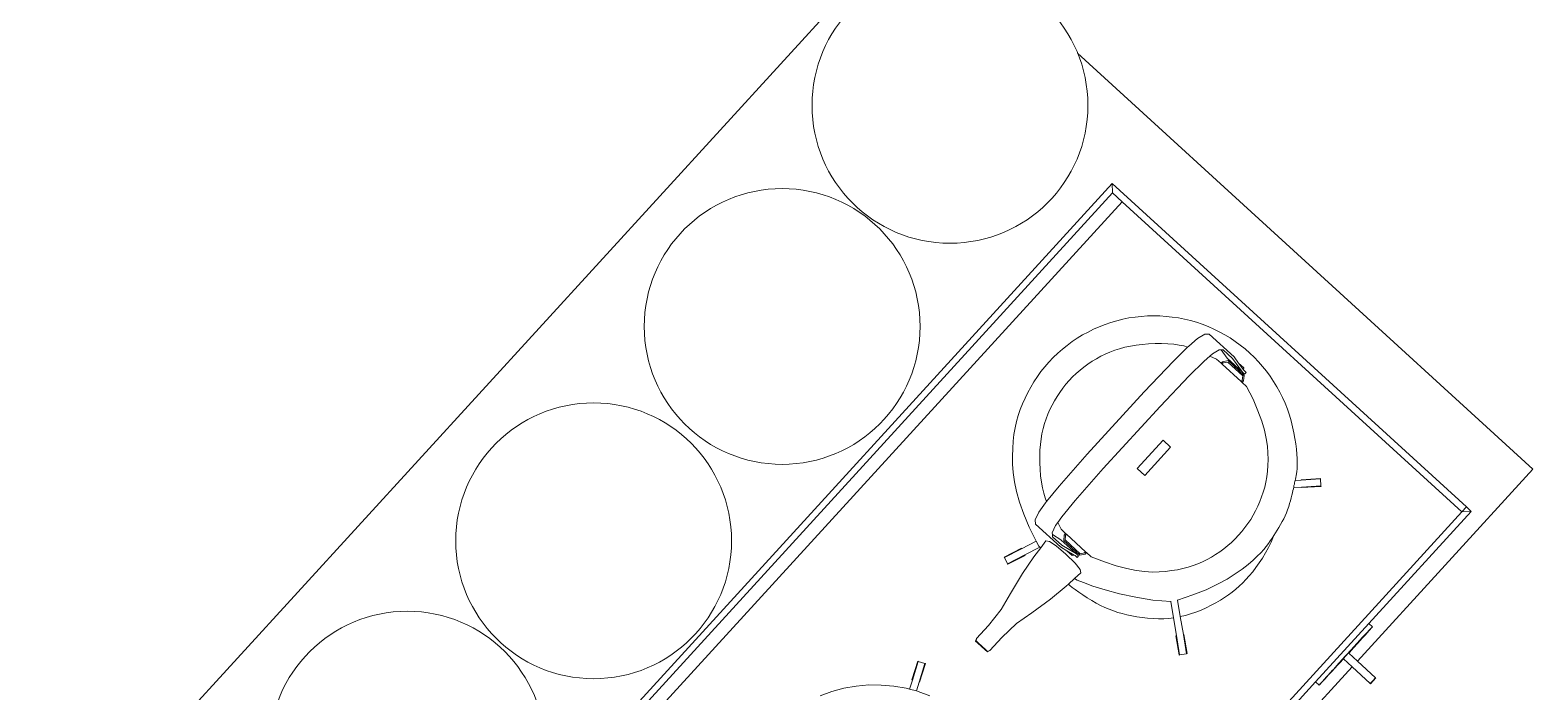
# Model space of a CAD drawing. Header units: metres. Extents: x 750 to 3116, y -341 to 1465.
# Drawn here: x 1588.773 to 1590.042, y 29.228 to 29.787 of the extents above; entities that cross this region are included whole.
import ezdxf

# ---------------------------------------------------------------- set-up
doc = ezdxf.new("R2010")
doc.units = ezdxf.units.M
doc.layers.add('Furniture', color=44, linetype='Continuous', lineweight=5)

# ---------------------------------------------------------------- blocks, each defined once
blk = doc.blocks.new('tea counter')
at = {"layer": 'Furniture'}
for p, q in [((11493480.7043, 4446056.6535), (11493480.7043, 4446056.6537)), ((11493480.7077, 4446056.6537), (11493480.7043, 4446056.6537)), ((11493480.7043, 4446056.6535), (11493480.7077, 4446056.6535)), ((11493480.7043, 4446056.6535), (11493480.7043, 4446056.6327)), ((11493480.711, 4446056.6537), (11493480.7077, 4446056.6537)), ((11493480.7077, 4446056.6535), (11493480.711, 4446056.6535)), ((11493480.711, 4446056.6537), (11493480.711, 4446056.6535)), ((11493480.711, 4446056.6535), (11493480.711, 4446056.6327)), ((11493480.4845, 4446056.1116), (11493480.4845, 4446056.6327)), ((11493480.7043, 4446056.6327), (11493480.4845, 4446056.6327)), ((11493480.6755, 4446056.6226), (11493480.6744, 4446056.6225)), ((11493480.6744, 4446056.6184), (11493480.6744, 4446056.6225)), ((11493480.6744, 4446056.6225), (11493480.6755, 4446056.6225)), ((11493480.6776, 4446056.6226), (11493480.6755, 4446056.6226)), ((11493480.6755, 4446056.6225), (11493480.6776, 4446056.6225)), ((11493480.6776, 4446056.6226), (11493480.6766, 4446056.6225)), ((11493480.6766, 4446056.6225), (11493480.6776, 4446056.6225)), ((11493480.6788, 4446056.6226), (11493480.6776, 4446056.6226)), ((11493480.6776, 4446056.6225), (11493480.6788, 4446056.6224)), ((11493480.6808, 4446056.6226), (11493480.6788, 4446056.6226)), ((11493480.6788, 4446056.6224), (11493480.6808, 4446056.6224)), ((11493480.6841, 4446056.6227), (11493480.6808, 4446056.6226)), ((11493480.6808, 4446056.6224), (11493480.6841, 4446056.6224)), ((11493480.6857, 4446056.6226), (11493480.6841, 4446056.6227)), ((11493480.6841, 4446056.6224), (11493480.6857, 4446056.6224)), ((11493480.691, 4446056.6227), (11493480.6857, 4446056.6226)), ((11493480.6857, 4446056.6224), (11493480.691, 4446056.6223)), ((11493480.6899, 4446056.6225), (11493480.6905, 4446056.6225)), ((11493480.6905, 4446056.6225), (11493480.6899, 4446056.6225)), ((11493480.6905, 4446056.6225), (11493480.6923, 4446056.6226)), ((11493480.6923, 4446056.6225), (11493480.6905, 4446056.6225)), ((11493480.6921, 4446056.6227), (11493480.691, 4446056.6227)), ((11493480.691, 4446056.6223), (11493480.6921, 4446056.6224)), ((11493480.6991, 4446056.6227), (11493480.6921, 4446056.6227)), ((11493480.6921, 4446056.6224), (11493480.6991, 4446056.6223)), ((11493480.6923, 4446056.6226), (11493480.6951, 4446056.6226)), ((11493480.6951, 4446056.6224), (11493480.6923, 4446056.6225)), ((11493480.6951, 4446056.6226), (11493480.6988, 4446056.6226)), ((11493480.6988, 4446056.6224), (11493480.6951, 4446056.6224)), ((11493480.6988, 4446056.6226), (11493480.7031, 4446056.6226)), ((11493480.7031, 4446056.6224), (11493480.6988, 4446056.6224)), ((11493480.6996, 4446056.6227), (11493480.6991, 4446056.6227)), ((11493480.6991, 4446056.6223), (11493480.6996, 4446056.6223)), ((11493480.7043, 4446056.6227), (11493480.6996, 4446056.6227)), ((11493480.6996, 4446056.6223), (11493480.7077, 4446056.6223)), ((11493480.7031, 4446056.6226), (11493480.7043, 4446056.6226)), ((11493480.7043, 4446056.6224), (11493480.7031, 4446056.6224)), ((11493480.7043, 4446056.6327), (11493480.7043, 4446056.6227)), ((11493480.7043, 4446056.6227), (11493480.7043, 4446056.6226)), ((11493480.7043, 4446056.6226), (11493480.7043, 4446056.6224)), ((11493480.7077, 4446056.6224), (11493480.7043, 4446056.6224)), ((11493480.711, 4446056.6224), (11493480.7077, 4446056.6224)), ((11493480.7077, 4446056.6223), (11493480.7157, 4446056.6223)), ((11493480.8853, 4446056.6327), (11493480.711, 4446056.6327)), ((11493480.711, 4446056.6327), (11493480.711, 4446056.6227)), ((11493480.7157, 4446056.6227), (11493480.711, 4446056.6227)), ((11493480.711, 4446056.6227), (11493480.711, 4446056.6226)), ((11493480.711, 4446056.6226), (11493480.7123, 4446056.6226)), ((11493480.711, 4446056.6226), (11493480.711, 4446056.6224)), ((11493480.7123, 4446056.6224), (11493480.711, 4446056.6224)), ((11493480.7123, 4446056.6226), (11493480.7166, 4446056.6226)), ((11493480.7166, 4446056.6224), (11493480.7123, 4446056.6224)), ((11493480.7163, 4446056.6227), (11493480.7157, 4446056.6227)), ((11493480.7157, 4446056.6223), (11493480.7163, 4446056.6223)), ((11493480.7232, 4446056.6227), (11493480.7163, 4446056.6227)), ((11493480.7163, 4446056.6223), (11493480.7232, 4446056.6224)), ((11493480.7166, 4446056.6226), (11493480.7202, 4446056.6226)), ((11493480.7202, 4446056.6224), (11493480.7166, 4446056.6224)), ((11493480.7202, 4446056.6226), (11493480.7231, 4446056.6226)), ((11493480.7231, 4446056.6225), (11493480.7202, 4446056.6224)), ((11493480.7231, 4446056.6226), (11493480.7248, 4446056.6225)), ((11493480.7248, 4446056.6225), (11493480.7231, 4446056.6225)), ((11493480.7243, 4446056.6227), (11493480.7232, 4446056.6227)), ((11493480.7232, 4446056.6224), (11493480.7243, 4446056.6223)), ((11493480.7297, 4446056.6226), (11493480.7243, 4446056.6227)), ((11493480.7243, 4446056.6223), (11493480.7297, 4446056.6224)), ((11493480.7248, 4446056.6225), (11493480.7254, 4446056.6225)), ((11493480.7254, 4446056.6225), (11493480.7248, 4446056.6225)), ((11493480.7312, 4446056.6227), (11493480.7297, 4446056.6226)), ((11493480.7297, 4446056.6224), (11493480.7312, 4446056.6224)), ((11493480.7346, 4446056.6226), (11493480.7312, 4446056.6227)), ((11493480.7312, 4446056.6224), (11493480.7346, 4446056.6224)), ((11493480.7365, 4446056.6226), (11493480.7346, 4446056.6226)), ((11493480.7346, 4446056.6224), (11493480.7365, 4446056.6224)), ((11493480.7377, 4446056.6226), (11493480.7365, 4446056.6226)), ((11493480.7365, 4446056.6224), (11493480.7377, 4446056.6225)), ((11493480.7388, 4446056.6225), (11493480.7377, 4446056.6226)), ((11493480.7398, 4446056.6226), (11493480.7377, 4446056.6226)), ((11493480.7377, 4446056.6225), (11493480.7388, 4446056.6225)), ((11493480.7377, 4446056.6225), (11493480.7398, 4446056.6225)), ((11493480.741, 4446056.6225), (11493480.7398, 4446056.6226)), ((11493480.7398, 4446056.6225), (11493480.741, 4446056.6225)), ((11493480.741, 4446056.6184), (11493480.741, 4446056.6225)), ((11493480.5461, 4446056.6128), (11493480.5461, 4446056.6184)), ((11493480.5517, 4446056.6128), (11493480.5461, 4446056.6184)), ((11493480.6744, 4446056.6184), (11493480.5461, 4446056.6184)), ((11493480.5461, 4446056.6128), (11493480.5461, 4446056.2077)), ((11493480.5517, 4446056.6128), (11493480.5461, 4446056.6128)), ((11493480.5517, 4446056.6128), (11493480.902, 4446056.6128)), ((11493480.5517, 4446056.2243), (11493480.5517, 4446056.6128)), ((11493480.741, 4446056.6184), (11493480.6744, 4446056.6184)), ((11493480.8973, 4446056.6184), (11493480.741, 4446056.6184)), ((11493480.7866, 4446056.5093), (11493480.7967, 4446056.5222)), ((11493480.7869, 4446056.509), (11493480.7971, 4446056.5219)), ((11493480.7971, 4446056.5219), (11493480.7967, 4446056.5222)), ((11493480.7971, 4446056.5219), (11493480.8017, 4446056.5182)), ((11493480.6117, 4446056.5059), (11493480.6158, 4446056.5101)), ((11493480.6158, 4446056.5101), (11493480.6161, 4446056.5105)), ((11493480.6158, 4446056.5101), (11493480.6161, 4446056.5104)), ((11493480.6158, 4446056.5101), (11493480.6276, 4446056.4987)), ((11493480.6161, 4446056.5105), (11493480.6161, 4446056.5104)), ((11493480.6161, 4446056.5104), (11493480.6279, 4446056.499)), ((11493480.7774, 4446056.4968), (11493480.7869, 4446056.509)), ((11493480.7869, 4446056.509), (11493480.7866, 4446056.5093)), ((11493480.8017, 4446056.5182), (11493480.7915, 4446056.5053)), ((11493480.802, 4446056.5179), (11493480.7919, 4446056.505)), ((11493480.8017, 4446056.5182), (11493480.802, 4446056.5179)), ((11493480.8021, 4446056.518), (11493480.8017, 4446056.5182)), ((11493480.8021, 4446056.518), (11493480.802, 4446056.5179)), ((11493480.6117, 4446056.5059), (11493480.6114, 4446056.5056)), ((11493480.6232, 4446056.4942), (11493480.6114, 4446056.5056)), ((11493480.6235, 4446056.4945), (11493480.6117, 4446056.5059)), ((11493480.6235, 4446056.4945), (11493480.6232, 4446056.4942)), ((11493480.6271, 4446056.4909), (11493480.6235, 4446056.4945)), ((11493480.6276, 4446056.4987), (11493480.6279, 4446056.499)), ((11493480.6276, 4446056.4987), (11493480.6324, 4446056.494)), ((11493480.7774, 4446056.4968), (11493480.7687, 4446056.4858)), ((11493480.782, 4446056.4933), (11493480.7735, 4446056.4824)), ((11493480.7915, 4446056.5053), (11493480.782, 4446056.4933)), ((11493480.7915, 4446056.5053), (11493480.7919, 4446056.505)), ((11493480.7685, 4446056.4856), (11493480.7687, 4446056.4858)), ((11493480.7735, 4446056.4824), (11493480.7733, 4446056.4821)), ((11493480.5962, 4446056.402), (11493480.5962, 4446056.4071)), ((11493480.7909, 4446056.4071), (11493480.7909, 4446056.402)), ((11493480.8051, 4446056.4075), (11493480.8041, 4446056.4008)), ((11493480.8068, 4446056.4099), (11493480.8051, 4446056.4075)), ((11493480.8141, 4446056.4092), (11493480.8068, 4446056.4099)), ((11493480.8209, 4446056.4086), (11493480.8141, 4446056.4092)), ((11493480.8236, 4446056.4084), (11493480.8209, 4446056.4086)), ((11493480.8405, 4446056.406), (11493480.8236, 4446056.4084)), ((11493480.8405, 4446056.406), (11493480.8598, 4446056.4022)), ((11493480.5875, 4446056.3956), (11493480.5861, 4446056.3946)), ((11493480.5861, 4446056.3887), (11493480.5875, 4446056.3956)), ((11493480.5861, 4446056.3946), (11493480.5861, 4446056.3887)), ((11493480.5896, 4446056.3965), (11493480.5867, 4446056.3824)), ((11493480.5875, 4446056.3956), (11493480.5877, 4446056.3965)), ((11493480.5877, 4446056.3988), (11493480.5896, 4446056.3988)), ((11493480.5877, 4446056.3988), (11493480.5877, 4446056.3965)), ((11493480.5896, 4446056.3988), (11493480.5896, 4446056.3965)), ((11493480.5896, 4446056.3787), (11493480.5896, 4446056.3965)), ((11493480.5944, 4446056.402), (11493480.5906, 4446056.3992)), ((11493480.5906, 4446056.3992), (11493480.5906, 4446056.3808)), ((11493480.5917, 4446056.3986), (11493480.5948, 4446056.4009)), ((11493480.5917, 4446056.3814), (11493480.5917, 4446056.3986)), ((11493480.5962, 4446056.402), (11493480.5944, 4446056.402)), ((11493480.5948, 4446056.4009), (11493480.5962, 4446056.4009)), ((11493480.5962, 4446056.4009), (11493480.5962, 4446056.402)), ((11493480.5962, 4446056.3791), (11493480.5962, 4446056.4009)), ((11493480.6773, 4446056.3943), (11493480.6773, 4446056.3856)), ((11493480.6773, 4446056.3943), (11493480.7097, 4446056.3943)), ((11493480.7097, 4446056.3943), (11493480.7097, 4446056.3856)), ((11493480.7909, 4446056.402), (11493480.7927, 4446056.402)), ((11493480.7909, 4446056.402), (11493480.7909, 4446056.4009)), ((11493480.7923, 4446056.4009), (11493480.7909, 4446056.4009)), ((11493480.7909, 4446056.4009), (11493480.7909, 4446056.3791)), ((11493480.7953, 4446056.3986), (11493480.7923, 4446056.4009)), ((11493480.7964, 4446056.3992), (11493480.7927, 4446056.402)), ((11493480.7953, 4446056.3814), (11493480.7953, 4446056.3986)), ((11493480.7964, 4446056.3808), (11493480.7964, 4446056.3992)), ((11493480.7993, 4446056.3988), (11493480.7975, 4446056.3988)), ((11493480.7975, 4446056.3988), (11493480.7975, 4446056.3965)), ((11493480.8004, 4446056.3824), (11493480.7975, 4446056.3965)), ((11493480.7975, 4446056.3787), (11493480.7975, 4446056.3965)), ((11493480.7993, 4446056.3988), (11493480.7993, 4446056.3965)), ((11493480.7993, 4446056.3965), (11493480.7995, 4446056.3956)), ((11493480.7995, 4446056.3956), (11493480.801, 4446056.3946)), ((11493480.7995, 4446056.3956), (11493480.801, 4446056.3887)), ((11493480.801, 4446056.3887), (11493480.801, 4446056.3946)), ((11493480.8041, 4446056.4008), (11493480.8038, 4446056.39)), ((11493480.8598, 4446056.4022), (11493480.8752, 4446056.3987)), ((11493480.8922, 4446056.3976), (11493480.8752, 4446056.3987)), ((11493480.9072, 4446056.3975), (11493480.8922, 4446056.3976)), ((11493480.9072, 4446056.3975), (11493480.9093, 4446056.3968)), ((11493480.909, 4446056.3966), (11493480.9072, 4446056.3975)), ((11493480.9089, 4446056.3941), (11493480.909, 4446056.3966)), ((11493480.9089, 4446056.39), (11493480.9089, 4446056.3941)), ((11493480.9091, 4446056.3957), (11493480.909, 4446056.3966)), ((11493480.9091, 4446056.3955), (11493480.9091, 4446056.3957)), ((11493480.9091, 4446056.3955), (11493480.9091, 4446056.3957)), ((11493480.9091, 4446056.3957), (11493480.9091, 4446056.3957)), ((11493480.9091, 4446056.3955), (11493480.9091, 4446056.3955)), ((11493480.9091, 4446056.3955), (11493480.9091, 4446056.3952)), ((11493480.9091, 4446056.3952), (11493480.9091, 4446056.3949)), ((11493480.9091, 4446056.3949), (11493480.9092, 4446056.3933)), ((11493480.9092, 4446056.3933), (11493480.9092, 4446056.39)), ((11493480.9093, 4446056.3968), (11493480.9094, 4446056.3943)), ((11493480.9094, 4446056.3943), (11493480.9094, 4446056.39)), ((11493480.5848, 4446056.3824), (11493480.5861, 4446056.3887)), ((11493480.5848, 4446056.3539), (11493480.5848, 4446056.3824)), ((11493480.5867, 4446056.3717), (11493480.5867, 4446056.3824)), ((11493480.5906, 4446056.3808), (11493480.5944, 4446056.378)), ((11493480.5948, 4446056.3791), (11493480.5917, 4446056.3814)), ((11493480.5962, 4446056.3791), (11493480.5948, 4446056.3791)), ((11493480.5962, 4446056.378), (11493480.5962, 4446056.3791)), ((11493480.6773, 4446056.3856), (11493480.7097, 4446056.3856)), ((11493480.7909, 4446056.3791), (11493480.7923, 4446056.3791)), ((11493480.7909, 4446056.3791), (11493480.7909, 4446056.378)), ((11493480.7953, 4446056.3814), (11493480.7923, 4446056.3791)), ((11493480.7964, 4446056.3808), (11493480.7927, 4446056.378)), ((11493480.8004, 4446056.3717), (11493480.8004, 4446056.3824)), ((11493480.801, 4446056.3887), (11493480.801, 4446056.3887)), ((11493480.801, 4446056.3887), (11493480.8023, 4446056.3824)), ((11493480.8023, 4446056.3824), (11493480.8023, 4446056.3539)), ((11493480.8038, 4446056.39), (11493480.8041, 4446056.3791)), ((11493480.8041, 4446056.3791), (11493480.8051, 4446056.3725)), ((11493480.8752, 4446056.3812), (11493480.8598, 4446056.3778)), ((11493480.8922, 4446056.3824), (11493480.8752, 4446056.3812)), ((11493480.9072, 4446056.3824), (11493480.8922, 4446056.3824)), ((11493480.9072, 4446056.3824), (11493480.909, 4446056.3834)), ((11493480.9093, 4446056.3832), (11493480.9072, 4446056.3824)), ((11493480.9089, 4446056.3859), (11493480.9089, 4446056.39)), ((11493480.909, 4446056.3834), (11493480.9089, 4446056.3859)), ((11493480.9091, 4446056.3843), (11493480.909, 4446056.3834)), ((11493480.9092, 4446056.3866), (11493480.9091, 4446056.385)), ((11493480.9092, 4446056.3843), (11493480.9091, 4446056.385)), ((11493480.9091, 4446056.385), (11493480.9091, 4446056.3844)), ((11493480.9091, 4446056.3844), (11493480.9091, 4446056.3843)), ((11493480.9091, 4446056.3843), (11493480.9092, 4446056.3843)), ((11493480.9092, 4446056.39), (11493480.9092, 4446056.3866)), ((11493480.9094, 4446056.3857), (11493480.9093, 4446056.3832)), ((11493480.9094, 4446056.39), (11493480.9094, 4446056.3857)), ((11493480.9735, 4446056.3761), (11493480.9694, 4446056.3859)), ((11493480.5867, 4446056.3717), (11493480.5878, 4446056.3704)), ((11493480.5878, 4446056.3704), (11493480.5896, 4446056.3787)), ((11493480.5878, 4446056.3704), (11493480.5889, 4446056.3692)), ((11493480.5889, 4446056.3692), (11493480.5953, 4446056.3672)), ((11493480.5962, 4446056.378), (11493480.5944, 4446056.378)), ((11493480.5953, 4446056.3672), (11493480.5983, 4446056.3669)), ((11493480.5962, 4446056.3728), (11493480.5962, 4446056.378)), ((11493480.5983, 4446056.3669), (11493480.5962, 4446056.3728)), ((11493480.5983, 4446056.3669), (11493480.6045, 4446056.3661)), ((11493480.7826, 4446056.3661), (11493480.7887, 4446056.3669)), ((11493480.7909, 4446056.3728), (11493480.7887, 4446056.3669)), ((11493480.7887, 4446056.3669), (11493480.7917, 4446056.3672)), ((11493480.7909, 4446056.378), (11493480.7927, 4446056.378)), ((11493480.7909, 4446056.378), (11493480.7909, 4446056.3728)), ((11493480.7917, 4446056.3672), (11493480.7981, 4446056.3692)), ((11493480.7975, 4446056.3787), (11493480.7992, 4446056.3704)), ((11493480.7981, 4446056.3692), (11493480.7992, 4446056.3704)), ((11493480.7992, 4446056.3704), (11493480.8004, 4446056.3717)), ((11493480.8051, 4446056.3725), (11493480.8068, 4446056.37)), ((11493480.8141, 4446056.3707), (11493480.8068, 4446056.37)), ((11493480.8125, 4446056.3642), (11493480.8141, 4446056.3687)), ((11493480.8236, 4446056.3716), (11493480.8141, 4446056.3707)), ((11493480.8141, 4446056.3698), (11493480.8141, 4446056.3707)), ((11493480.8141, 4446056.3687), (11493480.8141, 4446056.3698)), ((11493480.8141, 4446056.3698), (11493480.8276, 4446056.3648)), ((11493480.8405, 4446056.3739), (11493480.8236, 4446056.3716)), ((11493480.8598, 4446056.3778), (11493480.8405, 4446056.3739)), ((11493480.952, 4446056.3647), (11493480.9669, 4446056.3717)), ((11493480.9522, 4446056.3643), (11493480.9671, 4446056.3713)), ((11493480.9671, 4446056.3713), (11493480.9669, 4446056.3717)), ((11493480.9671, 4446056.3713), (11493480.9742, 4446056.3747)), ((11493480.9769, 4446056.3695), (11493480.9696, 4446056.366)), ((11493480.9742, 4446056.3747), (11493480.9735, 4446056.3761)), ((11493480.9769, 4446056.3695), (11493480.9742, 4446056.3747)), ((11493480.9783, 4446056.3667), (11493480.9769, 4446056.3695)), ((11493480.984, 4446056.3578), (11493480.9783, 4446056.3667)), ((11493480.5872, 4446056.3512), (11493480.5848, 4446056.3539)), ((11493480.6045, 4446056.3661), (11493480.6223, 4446056.3652)), ((11493480.6223, 4446056.3652), (11493480.6579, 4446056.3645)), ((11493480.6579, 4446056.3645), (11493480.7291, 4446056.3645)), ((11493480.7291, 4446056.3645), (11493480.7648, 4446056.3652)), ((11493480.7648, 4446056.3652), (11493480.7826, 4446056.3661)), ((11493480.8023, 4446056.3539), (11493480.7998, 4446056.3512)), ((11493480.8255, 4446056.3593), (11493480.8125, 4446056.3642)), ((11493480.8255, 4446056.3593), (11493480.8253, 4446056.3589)), ((11493480.8407, 4446056.3532), (11493480.8253, 4446056.3589)), ((11493480.8409, 4446056.3536), (11493480.8255, 4446056.3593)), ((11493480.8276, 4446056.3648), (11493480.8277, 4446056.3653)), ((11493480.8276, 4446056.3648), (11493480.8429, 4446056.3591)), ((11493480.8277, 4446056.3653), (11493480.8431, 4446056.3595)), ((11493480.8429, 4446056.3591), (11493480.8409, 4446056.3536)), ((11493480.8429, 4446056.3591), (11493480.8431, 4446056.3595)), ((11493480.9522, 4446056.3643), (11493480.952, 4446056.3647)), ((11493480.952, 4446056.3647), (11493480.952, 4446056.3647)), ((11493480.952, 4446056.3647), (11493480.9522, 4446056.3643)), ((11493480.9547, 4446056.359), (11493480.9522, 4446056.3643)), ((11493480.9696, 4446056.366), (11493480.9547, 4446056.359)), ((11493480.9547, 4446056.359), (11493480.9549, 4446056.3586)), ((11493480.9698, 4446056.3656), (11493480.9549, 4446056.3586)), ((11493480.9696, 4446056.366), (11493480.9698, 4446056.3656)), ((11493480.9905, 4446056.3494), (11493480.984, 4446056.3578)), ((11493480.5941, 4446056.3491), (11493480.5872, 4446056.3512)), ((11493480.6039, 4446056.3479), (11493480.5941, 4446056.3491)), ((11493480.6053, 4446056.3479), (11493480.6039, 4446056.3479)), ((11493480.622, 4446056.347), (11493480.6053, 4446056.3479)), ((11493480.6578, 4446056.3462), (11493480.622, 4446056.347)), ((11493480.7292, 4446056.3462), (11493480.6578, 4446056.3462)), ((11493480.765, 4446056.347), (11493480.7292, 4446056.3462)), ((11493480.7818, 4446056.3479), (11493480.765, 4446056.347)), ((11493480.7832, 4446056.3479), (11493480.7818, 4446056.3479)), ((11493480.7929, 4446056.3491), (11493480.7832, 4446056.3479)), ((11493480.7998, 4446056.3512), (11493480.7929, 4446056.3491)), ((11493480.8409, 4446056.3536), (11493480.8407, 4446056.3532)), ((11493480.8409, 4446056.3536), (11493480.8407, 4446056.3532)), ((11493480.8407, 4446056.3532), (11493480.8407, 4446056.3532)), ((11493480.9976, 4446056.3416), (11493480.9905, 4446056.3494)), ((11493481.0054, 4446056.3344), (11493480.9976, 4446056.3416)), ((11493481.0138, 4446056.328), (11493481.0054, 4446056.3344)), ((11493481.0228, 4446056.3223), (11493481.0138, 4446056.328)), ((11493481.0321, 4446056.3174), (11493481.0228, 4446056.3223)), ((11493480.5517, 4446056.2132), (11493480.5517, 4446056.2243)), ((11493480.5517, 4446056.2243), (11493481.2332, 4446056.2243)), ((11493480.5517, 4446056.2132), (11493480.5461, 4446056.2077)), ((11493481.25, 4446056.2077), (11493480.5461, 4446056.2077)), ((11493481.2444, 4446056.2132), (11493480.5517, 4446056.2132)), ((11493481.6608, 4446055.9327), (11493480.4845, 4446055.9327))]:
    blk.add_line(p, q, dxfattribs=at)
for points in [[(11493480.8125, 4446056.3642), (11493480.8076, 4446056.3517), (11493480.8027, 4446056.3409), (11493480.7977, 4446056.3316), (11493480.7928, 4446056.3235), (11493480.7878, 4446056.3166), (11493480.7828, 4446056.3106), (11493480.7778, 4446056.3054), (11493480.773, 4446056.3007), (11493480.7681, 4446056.2966), (11493480.7633, 4446056.2928), (11493480.7586, 4446056.2894), (11493480.7538, 4446056.2864), (11493480.7491, 4446056.2837), (11493480.7443, 4446056.2812), (11493480.7395, 4446056.2791), (11493480.7346, 4446056.2772), (11493480.7296, 4446056.2755), (11493480.7246, 4446056.274), (11493480.7195, 4446056.2728), (11493480.7144, 4446056.2718), (11493480.7092, 4446056.271), (11493480.704, 4446056.2704), (11493480.6988, 4446056.2701), (11493480.6935, 4446056.2699), (11493480.6883, 4446056.2701), (11493480.6831, 4446056.2704), (11493480.6779, 4446056.271), (11493480.6727, 4446056.2718), (11493480.6675, 4446056.2728), (11493480.6625, 4446056.274), (11493480.6574, 4446056.2755), (11493480.6525, 4446056.2772), (11493480.6476, 4446056.2791), (11493480.6428, 4446056.2812), (11493480.6381, 4446056.2835), (11493480.6335, 4446056.286), (11493480.629, 4446056.2887), (11493480.6247, 4446056.2917), (11493480.6204, 4446056.2947), (11493480.6164, 4446056.298), (11493480.6124, 4446056.3015), (11493480.6086, 4446056.3051), (11493480.605, 4446056.3089), (11493480.6016, 4446056.3128), (11493480.5983, 4446056.3169), (11493480.5952, 4446056.3211), (11493480.5923, 4446056.3255), (11493480.5896, 4446056.33), (11493480.587, 4446056.3346), (11493480.5847, 4446056.3392), (11493480.5826, 4446056.344), (11493480.5807, 4446056.3489), (11493480.579, 4446056.3539), (11493480.5776, 4446056.3589), (11493480.5763, 4446056.364), (11493480.5753, 4446056.3691), (11493480.5745, 4446056.3743), (11493480.5739, 4446056.3795), (11493480.5736, 4446056.3847), (11493480.5735, 4446056.39), (11493480.5736, 4446056.3952), (11493480.5739, 4446056.4004), (11493480.5745, 4446056.4056), (11493480.5753, 4446056.4108), (11493480.5763, 4446056.416), (11493480.5776, 4446056.421), (11493480.579, 4446056.4261), (11493480.5807, 4446056.431), (11493480.5826, 4446056.4359), (11493480.5847, 4446056.4407), (11493480.587, 4446056.4454), (11493480.5896, 4446056.45), (11493480.5923, 4446056.4545), (11493480.5951, 4446056.4588), (11493480.5981, 4446056.4629), (11493480.6011, 4446056.4668), (11493480.604, 4446056.4705), (11493480.6069, 4446056.4739), (11493480.6097, 4446056.4769), (11493480.6123, 4446056.4796), (11493480.6147, 4446056.4819), (11493480.6168, 4446056.4838), (11493480.6187, 4446056.4854), (11493480.6205, 4446056.4868), (11493480.6221, 4446056.4879), (11493480.6235, 4446056.4888), (11493480.6248, 4446056.4896), (11493480.626, 4446056.4903), (11493480.627, 4446056.4909), (11493480.628, 4446056.4914), (11493480.629, 4446056.492), (11493480.6299, 4446056.4926), (11493480.631, 4446056.4931), (11493480.6321, 4446056.4938), (11493480.6333, 4446056.4945), (11493480.6347, 4446056.4953), (11493480.6364, 4446056.4963), (11493480.6382, 4446056.4973), (11493480.6402, 4446056.4984), (11493480.6424, 4446056.4996), (11493480.6447, 4446056.5007), (11493480.6471, 4446056.5018), (11493480.6496, 4446056.5029), (11493480.6522, 4446056.5039), (11493480.6548, 4446056.5048), (11493480.6575, 4446056.5056), (11493480.6602, 4446056.5063), (11493480.6629, 4446056.5069), (11493480.6657, 4446056.5075), (11493480.6684, 4446056.508), (11493480.6711, 4446056.5085), (11493480.6737, 4446056.509), (11493480.6763, 4446056.5094), (11493480.679, 4446056.5098), (11493480.6817, 4446056.5102), (11493480.6847, 4446056.5105), (11493480.688, 4446056.5106), (11493480.6918, 4446056.5106), (11493480.696, 4446056.5104), (11493480.7008, 4446056.5101), (11493480.7063, 4446056.5094), (11493480.7125, 4446056.5084), (11493480.7195, 4446056.5069), (11493480.7274, 4446056.5047), (11493480.7362, 4446056.5016), (11493480.746, 4446056.4976), (11493480.7568, 4446056.4924), (11493480.7687, 4446056.4858)], [(11493480.6743, 4446056.5091), (11493480.6792, 4446056.511), (11493480.6842, 4446056.5125), (11493480.6892, 4446056.5138), (11493480.6941, 4446056.5148), (11493480.699, 4446056.5156), (11493480.7037, 4446056.5161), (11493480.7083, 4446056.5165), (11493480.7127, 4446056.5166), (11493480.7169, 4446056.5167), (11493480.7209, 4446056.5166), (11493480.7248, 4446056.5163), (11493480.7287, 4446056.5159), (11493480.7325, 4446056.5153), (11493480.7364, 4446056.5145), (11493480.7403, 4446056.5136), (11493480.7443, 4446056.5125), (11493480.7485, 4446056.5112), (11493480.7528, 4446056.5097), (11493480.7572, 4446056.508), (11493480.7615, 4446056.5061), (11493480.7658, 4446056.504), (11493480.7699, 4446056.5018), (11493480.7738, 4446056.4994), (11493480.7774, 4446056.4968)], [(11493480.782, 4446056.4933), (11493480.7851, 4446056.4907), (11493480.7882, 4446056.4878), (11493480.7912, 4446056.4845), (11493480.7941, 4446056.4811), (11493480.797, 4446056.4774), (11493480.7997, 4446056.4737), (11493480.8023, 4446056.4699), (11493480.8046, 4446056.4662), (11493480.8068, 4446056.4626), (11493480.8087, 4446056.459), (11493480.8104, 4446056.4555), (11493480.812, 4446056.452), (11493480.8134, 4446056.4484), (11493480.8147, 4446056.4447), (11493480.8158, 4446056.4408), (11493480.8169, 4446056.4367), (11493480.8178, 4446056.4324), (11493480.8187, 4446056.4281), (11493480.8194, 4446056.4238), (11493480.82, 4446056.4197), (11493480.8205, 4446056.416), (11493480.8208, 4446056.4128), (11493480.821, 4446056.4103), (11493480.8209, 4446056.4086)], [(11493480.5962, 4446056.4071), (11493480.6005, 4446056.4184), (11493480.6049, 4446056.428), (11493480.6091, 4446056.4362), (11493480.6133, 4446056.4431), (11493480.6174, 4446056.449), (11493480.6215, 4446056.454), (11493480.6255, 4446056.4582), (11493480.6294, 4446056.462), (11493480.6333, 4446056.4653), (11493480.6372, 4446056.4684), (11493480.641, 4446056.4711), (11493480.6449, 4446056.4736), (11493480.6487, 4446056.4758), (11493480.6526, 4446056.4777), (11493480.6565, 4446056.4794), (11493480.6604, 4446056.481), (11493480.6644, 4446056.4823), (11493480.6685, 4446056.4835), (11493480.6726, 4446056.4845), (11493480.6767, 4446056.4854), (11493480.6809, 4446056.486), (11493480.6851, 4446056.4865), (11493480.6893, 4446056.4867), (11493480.6935, 4446056.4868), (11493480.6977, 4446056.4867), (11493480.702, 4446056.4865), (11493480.7062, 4446056.486), (11493480.7103, 4446056.4854), (11493480.7145, 4446056.4845), (11493480.7186, 4446056.4835), (11493480.7226, 4446056.4823), (11493480.7266, 4446056.481), (11493480.7306, 4446056.4794), (11493480.7345, 4446056.4777), (11493480.7383, 4446056.4758), (11493480.7422, 4446056.4736), (11493480.746, 4446056.4711), (11493480.7498, 4446056.4684), (11493480.7537, 4446056.4653), (11493480.7576, 4446056.462), (11493480.7616, 4446056.4582), (11493480.7656, 4446056.454), (11493480.7696, 4446056.449), (11493480.7738, 4446056.4431), (11493480.7779, 4446056.4362), (11493480.7822, 4446056.428), (11493480.7865, 4446056.4184), (11493480.7909, 4446056.4071)], [(11493480.8141, 4446056.4092), (11493480.8135, 4446056.4117), (11493480.8115, 4446056.4171), (11493480.8082, 4446056.425), (11493480.8036, 4446056.4349), (11493480.7978, 4446056.4461), (11493480.7908, 4446056.4581), (11493480.7827, 4446056.4704), (11493480.7735, 4446056.4824)], [(11493480.7818, 4446056.3479), (11493480.7804, 4446056.3449), (11493480.7783, 4446056.3414), (11493480.7757, 4446056.3377), (11493480.7726, 4446056.3337), (11493480.7692, 4446056.3296), (11493480.7654, 4446056.3256), (11493480.7615, 4446056.3217), (11493480.7576, 4446056.318), (11493480.7537, 4446056.3146), (11493480.7498, 4446056.3116), (11493480.746, 4446056.3088), (11493480.7422, 4446056.3064), (11493480.7383, 4446056.3042), (11493480.7345, 4446056.3022), (11493480.7306, 4446056.3005), (11493480.7266, 4446056.299), (11493480.7226, 4446056.2976), (11493480.7186, 4446056.2964), (11493480.7145, 4446056.2954), (11493480.7103, 4446056.2946), (11493480.7062, 4446056.294), (11493480.702, 4446056.2935), (11493480.6977, 4446056.2932), (11493480.6935, 4446056.2931), (11493480.6893, 4446056.2932), (11493480.6851, 4446056.2935), (11493480.6809, 4446056.294), (11493480.6767, 4446056.2946), (11493480.6726, 4446056.2954), (11493480.6685, 4446056.2964), (11493480.6644, 4446056.2976), (11493480.6604, 4446056.299), (11493480.6565, 4446056.3005), (11493480.6526, 4446056.3022), (11493480.6487, 4446056.3042), (11493480.6449, 4446056.3064), (11493480.641, 4446056.3088), (11493480.6372, 4446056.3116), (11493480.6333, 4446056.3146), (11493480.6294, 4446056.318), (11493480.6255, 4446056.3217), (11493480.6216, 4446056.3256), (11493480.6179, 4446056.3296), (11493480.6144, 4446056.3337), (11493480.6113, 4446056.3377), (11493480.6087, 4446056.3414), (11493480.6066, 4446056.3449), (11493480.6053, 4446056.3479)]]:
    blk.add_lwpolyline(points, dxfattribs=at)
for centre in [(11493481.0644, 4446056.0879), (11493481.3005, 4446056.0904), (11493480.8233, 4446056.0833), (11493480.5898, 4446056.0619)]:
    blk.add_circle(centre, 0.1165, dxfattribs=at)

msp = doc.modelspace()

# ---------------------------------------------------------------- block references
at = {"layer": 'Furniture', "color": 252, "true_color": 0x939598, "rotation": 227.5821484610378}
msp.add_blockref('tea counter', (4472035.38, 11484045.7746), dxfattribs=at)

doc.saveas('drawing.dxf')
